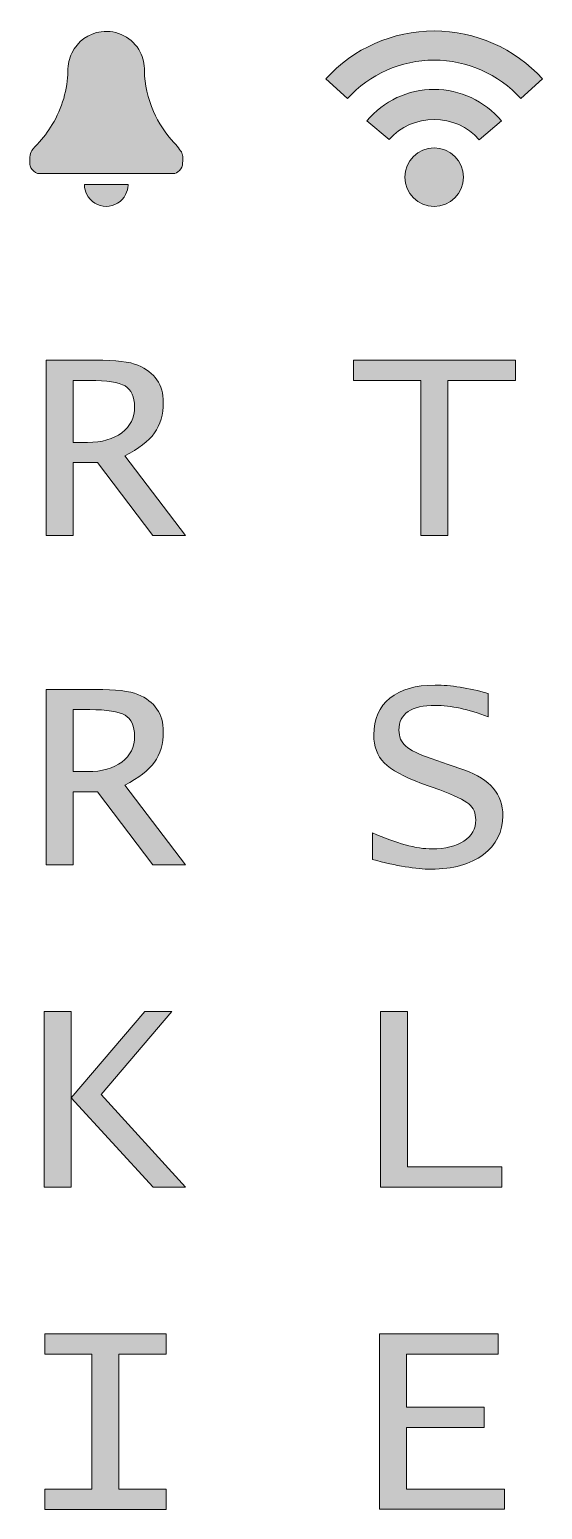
# Model space of a CAD drawing. Header units: inches. Extents: x 2.9 to 20.2, y -19.7 to -4.
# Drawn here: x 17.64 to 20.23, y -11.5 to -4.05 of the extents above; entities that cross this region are included whole.
import ezdxf

# ---------------------------------------------------------------- set-up
doc = ezdxf.new("R2010")
doc.units = ezdxf.units.IN
doc.header["$MEASUREMENT"] = 0
for name, color, linetype in [('ClockLetters', 7, 'Continuous'), ('DummyLetters', 7, 'Continuous'), ('Icons', 7, 'Continuous')]:
    doc.layers.add(name, color=color, linetype=linetype)

# ---------------------------------------------------------------- blocks, each defined once
blk = doc.blocks.new('block 22')
at = {"layer": 'ClockLetters', "true_color": 0xffffff}
h = blk.add_hatch(color=7, dxfattribs=at)
h.dxf.hatch_style = 2
edge = h.paths.add_edge_path()
edge.add_spline(control_points=[(17.7286, -8.255), (17.7286, -8.255), (17.7286, -7.371), (17.7286, -7.371), (17.7286, -7.371), (17.976, -7.371), (17.976, -7.371), (18.0788, -7.371), (18.1503, -7.3795), (18.1902, -7.3965), (18.2757, -7.4319), (18.3184, -7.4943), (18.3184, -7.5839), (18.3184, -7.6455), (18.3036, -7.6968), (18.2739, -7.7379), (18.2442, -7.779), (18.1947, -7.8172), (18.1251, -7.8526), (18.1251, -7.8526), (18.4304, -8.255), (18.4304, -8.255), (18.4304, -8.255), (18.266, -8.255), (18.266, -8.255), (18.266, -8.255), (17.987, -7.8871), (17.987, -7.8871), (17.987, -7.8871), (17.8643, -7.8871), (17.8643, -7.8871), (17.8643, -7.8871), (17.8643, -8.255), (17.8643, -8.255), (17.8643, -8.255), (17.7286, -8.255), (17.7286, -8.255)], knot_values=[0, 0, 0, 0, 1, 1, 1, 2, 2, 2, 3, 3, 3, 4, 4, 4, 5, 5, 5, 6, 6, 6, 7, 7, 7, 8, 8, 8, 9, 9, 9, 10, 10, 10, 11, 11, 11, 12, 12, 12, 12], degree=3, periodic=1)
edge = h.paths.add_edge_path()
edge.add_spline(control_points=[(17.8643, -7.7851), (17.8643, -7.7851), (17.936, -7.7851), (17.936, -7.7851), (18.009, -7.7851), (18.0669, -7.769), (18.1096, -7.7368), (18.1523, -7.7045), (18.1737, -7.661), (18.1737, -7.6062), (18.1737, -7.5551), (18.1576, -7.5202), (18.1255, -7.5013), (18.0933, -7.4824), (18.034, -7.473), (17.9477, -7.473), (17.9477, -7.473), (17.8643, -7.473), (17.8643, -7.473), (17.8643, -7.473), (17.8643, -7.7851), (17.8643, -7.7851)], knot_values=[0, 0, 0, 0, 1, 1, 1, 2, 2, 2, 3, 3, 3, 4, 4, 4, 5, 5, 5, 6, 6, 6, 7, 7, 7, 7], degree=3, periodic=1)
at = {"layer": 'ClockLetters', "lineweight": 0}
for points, knots in [([(17.7286, -8.255), (17.7286, -8.255), (17.7286, -7.371), (17.7286, -7.371), (17.7286, -7.371), (17.976, -7.371), (17.976, -7.371), (18.0788, -7.371), (18.1503, -7.3795), (18.1902, -7.3965), (18.2757, -7.4319), (18.3184, -7.4943), (18.3184, -7.5839), (18.3184, -7.6455), (18.3036, -7.6968), (18.2739, -7.7379), (18.2442, -7.779), (18.1947, -7.8172), (18.1251, -7.8526), (18.1251, -7.8526), (18.4304, -8.255), (18.4304, -8.255), (18.4304, -8.255), (18.266, -8.255), (18.266, -8.255), (18.266, -8.255), (17.987, -7.8871), (17.987, -7.8871), (17.987, -7.8871), (17.8643, -7.8871), (17.8643, -7.8871), (17.8643, -7.8871), (17.8643, -8.255), (17.8643, -8.255), (17.8643, -8.255), (17.7286, -8.255), (17.7286, -8.255)], [0, 0, 0, 0, 1, 1, 1, 2, 2, 2, 3, 3, 3, 4, 4, 4, 5, 5, 5, 6, 6, 6, 7, 7, 7, 8, 8, 8, 9, 9, 9, 10, 10, 10, 11, 11, 11, 12, 12, 12, 12]), ([(17.8643, -7.7851), (17.8643, -7.7851), (17.936, -7.7851), (17.936, -7.7851), (18.009, -7.7851), (18.0669, -7.769), (18.1096, -7.7368), (18.1523, -7.7045), (18.1737, -7.661), (18.1737, -7.6062), (18.1737, -7.5551), (18.1576, -7.5202), (18.1255, -7.5013), (18.0933, -7.4824), (18.034, -7.473), (17.9477, -7.473), (17.9477, -7.473), (17.8643, -7.473), (17.8643, -7.473), (17.8643, -7.473), (17.8643, -7.7851), (17.8643, -7.7851)], [0, 0, 0, 0, 1, 1, 1, 2, 2, 2, 3, 3, 3, 4, 4, 4, 5, 5, 5, 6, 6, 6, 7, 7, 7, 7])]:
    blk.add_open_spline(points, degree=3, knots=knots, dxfattribs=at)
blk = doc.blocks.new('block 26')
at = {"layer": 'ClockLetters', "true_color": 0xffffff}
h = blk.add_hatch(color=7, dxfattribs=at)
h.dxf.hatch_style = 2
edge = h.paths.add_edge_path()
edge.add_spline(control_points=[(17.7286, -6.5969), (17.7286, -6.5969), (17.7286, -5.7129), (17.7286, -5.7129), (17.7286, -5.7129), (17.976, -5.7129), (17.976, -5.7129), (18.0789, -5.7129), (18.1503, -5.7214), (18.1902, -5.7384), (18.2757, -5.7738), (18.3184, -5.8363), (18.3184, -5.9258), (18.3184, -5.9874), (18.3036, -6.0387), (18.2739, -6.0798), (18.2442, -6.121), (18.1947, -6.1592), (18.1251, -6.1946), (18.1251, -6.1946), (18.4303, -6.5969), (18.4303, -6.5969), (18.4303, -6.5969), (18.266, -6.5969), (18.266, -6.5969), (18.266, -6.5969), (17.987, -6.229), (17.987, -6.229), (17.987, -6.229), (17.8643, -6.229), (17.8643, -6.229), (17.8643, -6.229), (17.8643, -6.5969), (17.8643, -6.5969), (17.8643, -6.5969), (17.7286, -6.5969), (17.7286, -6.5969)], knot_values=[0, 0, 0, 0, 1, 1, 1, 2, 2, 2, 3, 3, 3, 4, 4, 4, 5, 5, 5, 6, 6, 6, 7, 7, 7, 8, 8, 8, 9, 9, 9, 10, 10, 10, 11, 11, 11, 12, 12, 12, 12], degree=3, periodic=1)
edge = h.paths.add_edge_path()
edge.add_spline(control_points=[(17.8643, -6.127), (17.8643, -6.127), (17.936, -6.127), (17.936, -6.127), (18.009, -6.127), (18.0669, -6.1109), (18.1096, -6.0787), (18.1523, -6.0465), (18.1737, -6.003), (18.1737, -5.9482), (18.1737, -5.8971), (18.1576, -5.8621), (18.1255, -5.8432), (18.0933, -5.8243), (18.0341, -5.8149), (17.9477, -5.8149), (17.9477, -5.8149), (17.8643, -5.8149), (17.8643, -5.8149), (17.8643, -5.8149), (17.8643, -6.127), (17.8643, -6.127)], knot_values=[0, 0, 0, 0, 1, 1, 1, 2, 2, 2, 3, 3, 3, 4, 4, 4, 5, 5, 5, 6, 6, 6, 7, 7, 7, 7], degree=3, periodic=1)
at = {"layer": 'ClockLetters', "lineweight": 0}
for points, knots in [([(17.7286, -6.5969), (17.7286, -6.5969), (17.7286, -5.7129), (17.7286, -5.7129), (17.7286, -5.7129), (17.976, -5.7129), (17.976, -5.7129), (18.0789, -5.7129), (18.1503, -5.7214), (18.1902, -5.7384), (18.2757, -5.7738), (18.3184, -5.8363), (18.3184, -5.9258), (18.3184, -5.9874), (18.3036, -6.0387), (18.2739, -6.0798), (18.2442, -6.121), (18.1947, -6.1592), (18.1251, -6.1946), (18.1251, -6.1946), (18.4303, -6.5969), (18.4303, -6.5969), (18.4303, -6.5969), (18.266, -6.5969), (18.266, -6.5969), (18.266, -6.5969), (17.987, -6.229), (17.987, -6.229), (17.987, -6.229), (17.8643, -6.229), (17.8643, -6.229), (17.8643, -6.229), (17.8643, -6.5969), (17.8643, -6.5969), (17.8643, -6.5969), (17.7286, -6.5969), (17.7286, -6.5969)], [0, 0, 0, 0, 1, 1, 1, 2, 2, 2, 3, 3, 3, 4, 4, 4, 5, 5, 5, 6, 6, 6, 7, 7, 7, 8, 8, 8, 9, 9, 9, 10, 10, 10, 11, 11, 11, 12, 12, 12, 12]), ([(17.8643, -6.127), (17.8643, -6.127), (17.936, -6.127), (17.936, -6.127), (18.009, -6.127), (18.0669, -6.1109), (18.1096, -6.0787), (18.1523, -6.0465), (18.1737, -6.003), (18.1737, -5.9482), (18.1737, -5.8971), (18.1576, -5.8621), (18.1255, -5.8432), (18.0933, -5.8243), (18.0341, -5.8149), (17.9477, -5.8149), (17.9477, -5.8149), (17.8643, -5.8149), (17.8643, -5.8149), (17.8643, -5.8149), (17.8643, -6.127), (17.8643, -6.127)], [0, 0, 0, 0, 1, 1, 1, 2, 2, 2, 3, 3, 3, 4, 4, 4, 5, 5, 5, 6, 6, 6, 7, 7, 7, 7])]:
    blk.add_open_spline(points, degree=3, knots=knots, dxfattribs=at)
blk = doc.blocks.new('block 27')
at = {"layer": 'ClockLetters', "true_color": 0xffffff}
h = blk.add_hatch(color=7, dxfattribs=at)
h.dxf.hatch_style = 2
h.paths.add_polyline_path([(19.6168, -6.5969), (19.6168, -5.8149), (19.2771, -5.8149), (19.2771, -5.7129), (20.0929, -5.7129), (20.0929, -5.8149), (19.7525, -5.8149), (19.7525, -6.5969)])
at = {"layer": 'ClockLetters', "lineweight": 0}
blk.add_lwpolyline([(19.6168, -6.5969), (19.6168, -5.8149), (19.2771, -5.8149), (19.2771, -5.7129), (20.0929, -5.7129), (20.0929, -5.8149), (19.7525, -5.8149), (19.7525, -6.5969), (19.6168, -6.5969)], dxfattribs=at)
blk = doc.blocks.new('block 37')
at = {"layer": 'ClockLetters', "true_color": 0xffffff}
h = blk.add_hatch(color=7, dxfattribs=at)
h.dxf.hatch_style = 2
h.paths.add_polyline_path([(17.721, -11.5006), (17.721, -11.3986), (17.9587, -11.3986), (17.9587, -10.7185), (17.721, -10.7185), (17.721, -10.6165), (18.3322, -10.6165), (18.3322, -10.7185), (18.0945, -10.7185), (18.0945, -11.3986), (18.3322, -11.3986), (18.3322, -11.5006)])
at = {"layer": 'ClockLetters', "lineweight": 0}
blk.add_lwpolyline([(17.721, -11.5006), (17.721, -11.3986), (17.9587, -11.3986), (17.9587, -10.7185), (17.721, -10.7185), (17.721, -10.6165), (18.3322, -10.6165), (18.3322, -10.7185), (18.0945, -10.7185), (18.0945, -11.3986), (18.3322, -11.3986), (18.3322, -11.5006), (17.721, -11.5006)], dxfattribs=at)
blk = doc.blocks.new('block 38')
at = {"layer": 'ClockLetters', "true_color": 0xffffff}
h = blk.add_hatch(color=7, dxfattribs=at)
h.dxf.hatch_style = 2
h.paths.add_polyline_path([(19.4087, -11.5), (19.4087, -10.616), (20.0061, -10.616), (20.0061, -10.718), (19.5444, -10.718), (19.5444, -10.986), (19.9358, -10.986), (19.9358, -11.088), (19.5444, -11.088), (19.5444, -11.398), (20.0378, -11.398), (20.0378, -11.5)])
at = {"layer": 'ClockLetters', "lineweight": 0}
blk.add_lwpolyline([(19.4087, -11.5), (19.4087, -10.616), (20.0061, -10.616), (20.0061, -10.718), (19.5444, -10.718), (19.5444, -10.986), (19.9358, -10.986), (19.9358, -11.088), (19.5444, -11.088), (19.5444, -11.398), (20.0378, -11.398), (20.0378, -11.5), (19.4087, -11.5)], dxfattribs=at)
blk = doc.blocks.new('block 89')
at = {"layer": 'DummyLetters', "true_color": 0xffffff}
h = blk.add_hatch(color=7, dxfattribs=at)
h.dxf.hatch_style = 2
edge = h.paths.add_edge_path()
edge.add_spline(control_points=[(19.9558, -7.3917), (19.9558, -7.3917), (19.9558, -7.5095), (19.9558, -7.5095), (19.8561, -7.4709), (19.7674, -7.4516), (19.6898, -7.4516), (19.5672, -7.4516), (19.5059, -7.4929), (19.5059, -7.5756), (19.5059, -7.6092), (19.5173, -7.6362), (19.5403, -7.6566), (19.5633, -7.677), (19.6058, -7.698), (19.6678, -7.7196), (19.6678, -7.7196), (19.7546, -7.7499), (19.7546, -7.7499), (19.7546, -7.7499), (19.8373, -7.7782), (19.8373, -7.7782), (19.9654, -7.8232), (20.0295, -7.8995), (20.0295, -8.007), (20.0295, -8.0887), (19.9968, -8.1541), (19.9313, -8.203), (19.8659, -8.2519), (19.7782, -8.2764), (19.6685, -8.2764), (19.5922, -8.2764), (19.4937, -8.26), (19.3729, -8.2274), (19.3729, -8.2274), (19.3729, -8.0931), (19.3729, -8.0931), (19.4932, -8.1473), (19.5931, -8.1744), (19.6726, -8.1744), (19.7396, -8.1744), (19.7932, -8.1612), (19.8331, -8.1348), (19.8731, -8.1084), (19.8931, -8.0729), (19.8931, -8.0283), (19.8931, -7.9943), (19.8812, -7.9675), (19.8576, -7.9477), (19.8339, -7.928), (19.7851, -7.9045), (19.7112, -7.8774), (19.7112, -7.8774), (19.6202, -7.8443), (19.6202, -7.8443), (19.5297, -7.8108), (19.4669, -7.7764), (19.4318, -7.741), (19.3966, -7.7056), (19.3791, -7.6586), (19.3791, -7.5997), (19.3791, -7.5203), (19.4061, -7.4587), (19.46, -7.4151), (19.514, -7.3715), (19.5899, -7.3496), (19.6878, -7.3496), (19.7672, -7.3496), (19.8566, -7.3637), (19.9558, -7.3917)], knot_values=[0, 0, 0, 0, 1, 1, 1, 2, 2, 2, 3, 3, 3, 4, 4, 4, 5, 5, 5, 6, 6, 6, 7, 7, 7, 8, 8, 8, 9, 9, 9, 10, 10, 10, 11, 11, 11, 12, 12, 12, 13, 13, 13, 14, 14, 14, 15, 15, 15, 16, 16, 16, 17, 17, 17, 18, 18, 18, 19, 19, 19, 20, 20, 20, 21, 21, 21, 22, 22, 22, 23, 23, 23, 23], degree=3, periodic=1)
at = {"layer": 'DummyLetters', "lineweight": 0}
blk.add_open_spline([(19.9558, -7.3917), (19.9558, -7.3917), (19.9558, -7.5095), (19.9558, -7.5095), (19.8561, -7.4709), (19.7674, -7.4516), (19.6898, -7.4516), (19.5672, -7.4516), (19.5059, -7.4929), (19.5059, -7.5756), (19.5059, -7.6092), (19.5173, -7.6362), (19.5403, -7.6566), (19.5633, -7.677), (19.6058, -7.698), (19.6678, -7.7196), (19.6678, -7.7196), (19.7546, -7.7499), (19.7546, -7.7499), (19.7546, -7.7499), (19.8373, -7.7782), (19.8373, -7.7782), (19.9654, -7.8232), (20.0295, -7.8995), (20.0295, -8.007), (20.0295, -8.0887), (19.9968, -8.1541), (19.9313, -8.203), (19.8659, -8.2519), (19.7782, -8.2764), (19.6685, -8.2764), (19.5922, -8.2764), (19.4937, -8.26), (19.3729, -8.2274), (19.3729, -8.2274), (19.3729, -8.0931), (19.3729, -8.0931), (19.4932, -8.1473), (19.5931, -8.1744), (19.6726, -8.1744), (19.7396, -8.1744), (19.7932, -8.1612), (19.8331, -8.1348), (19.8731, -8.1084), (19.8931, -8.0729), (19.8931, -8.0283), (19.8931, -7.9943), (19.8812, -7.9675), (19.8576, -7.9477), (19.8339, -7.928), (19.7851, -7.9045), (19.7112, -7.8774), (19.7112, -7.8774), (19.6202, -7.8443), (19.6202, -7.8443), (19.5297, -7.8108), (19.4669, -7.7764), (19.4318, -7.741), (19.3966, -7.7056), (19.3791, -7.6586), (19.3791, -7.5997), (19.3791, -7.5203), (19.4061, -7.4587), (19.46, -7.4151), (19.514, -7.3715), (19.5899, -7.3496), (19.6878, -7.3496), (19.7672, -7.3496), (19.8566, -7.3637), (19.9558, -7.3917)], degree=3, knots=[0, 0, 0, 0, 1, 1, 1, 2, 2, 2, 3, 3, 3, 4, 4, 4, 5, 5, 5, 6, 6, 6, 7, 7, 7, 8, 8, 8, 9, 9, 9, 10, 10, 10, 11, 11, 11, 12, 12, 12, 13, 13, 13, 14, 14, 14, 15, 15, 15, 16, 16, 16, 17, 17, 17, 18, 18, 18, 19, 19, 19, 20, 20, 20, 21, 21, 21, 22, 22, 22, 23, 23, 23, 23], dxfattribs=at)
blk = doc.blocks.new('block 91')
at = {"layer": 'DummyLetters', "true_color": 0xffffff}
h = blk.add_hatch(color=7, dxfattribs=at)
h.dxf.hatch_style = 2
h.paths.add_polyline_path([(17.719, -9.8778), (17.719, -8.9938), (17.8547, -8.9938), (17.8547, -9.4272), (18.2248, -8.9938), (18.3618, -8.9938), (18.0049, -9.4106), (18.43, -9.8778), (18.267, -9.8778), (17.8547, -9.4272), (17.8547, -9.8778)])
at = {"layer": 'DummyLetters', "lineweight": 0}
blk.add_lwpolyline([(17.719, -9.8778), (17.719, -8.9938), (17.8547, -8.9938), (17.8547, -9.4272), (18.2248, -8.9938), (18.3618, -8.9938), (18.0049, -9.4106), (18.43, -9.8778), (18.267, -9.8778), (17.8547, -9.4272), (17.8547, -9.8778), (17.719, -9.8778)], dxfattribs=at)
blk = doc.blocks.new('block 92')
at = {"layer": 'DummyLetters', "true_color": 0xffffff}
h = blk.add_hatch(color=7, dxfattribs=at)
h.dxf.hatch_style = 2
h.paths.add_polyline_path([(19.4128, -9.8778), (19.4128, -8.9938), (19.5486, -8.9938), (19.5486, -9.7758), (20.0247, -9.7758), (20.0247, -9.8778)])
at = {"layer": 'DummyLetters', "lineweight": 0}
blk.add_lwpolyline([(19.4128, -9.8778), (19.4128, -8.9938), (19.5486, -8.9938), (19.5486, -9.7758), (20.0247, -9.7758), (20.0247, -9.8778), (19.4128, -9.8778)], dxfattribs=at)
blk = doc.blocks.new('block 107')
at = {"layer": 'Icons', "true_color": 0xffffff}
h = blk.add_hatch(color=7, dxfattribs=at)
h.dxf.hatch_style = 2
edge = h.paths.add_edge_path()
edge.add_spline(control_points=[(19.8305, -4.7915), (19.8305, -4.8729), (19.7645, -4.9389), (19.6831, -4.9389), (19.6017, -4.9389), (19.5357, -4.8729), (19.5357, -4.7915), (19.5357, -4.71), (19.6016, -4.6441), (19.6831, -4.6441), (19.7645, -4.6442), (19.8305, -4.71), (19.8305, -4.7915)], knot_values=[0, 0, 0, 0, 1, 1, 1, 2, 2, 2, 3, 3, 3, 4, 4, 4, 4], degree=3, periodic=1)
edge = h.paths.add_edge_path()
edge.add_spline(control_points=[(19.344, -4.5079), (19.344, -4.5079), (19.457, -4.6026), (19.457, -4.6026), (19.5697, -4.4681), (19.797, -4.4681), (19.9094, -4.6028), (19.9094, -4.6028), (20.0226, -4.5085), (20.0226, -4.5085), (19.9381, -4.4074), (19.8144, -4.3496), (19.6832, -4.3496), (19.552, -4.3493), (19.4283, -4.4072), (19.344, -4.5079)], knot_values=[0, 0, 0, 0, 1, 1, 1, 2, 2, 2, 3, 3, 3, 4, 4, 4, 5, 5, 5, 5], degree=3, periodic=1)
edge = h.paths.add_edge_path()
edge.add_spline(control_points=[(19.137, -4.2968), (19.137, -4.2968), (19.2463, -4.3958), (19.2463, -4.3958), (19.3578, -4.2727), (19.5171, -4.2022), (19.6832, -4.2022), (19.8492, -4.2022), (20.0083, -4.2727), (20.1198, -4.3956), (20.1198, -4.3956), (20.2289, -4.2965), (20.2289, -4.2965), (20.0894, -4.1428), (19.8906, -4.0548), (19.6832, -4.0548), (19.4755, -4.0547), (19.2765, -4.1431), (19.137, -4.2968)], knot_values=[0, 0, 0, 0, 1, 1, 1, 2, 2, 2, 3, 3, 3, 4, 4, 4, 5, 5, 5, 6, 6, 6, 6], degree=3, periodic=1)
at = {"layer": 'Icons', "lineweight": 0}
for points, knots in [([(19.137, -4.2968), (19.137, -4.2968), (19.2463, -4.3958), (19.2463, -4.3958), (19.3578, -4.2727), (19.5171, -4.2022), (19.6832, -4.2022), (19.8492, -4.2022), (20.0083, -4.2727), (20.1198, -4.3956), (20.1198, -4.3956), (20.2289, -4.2965), (20.2289, -4.2965), (20.0894, -4.1428), (19.8906, -4.0548), (19.6832, -4.0548), (19.4755, -4.0547), (19.2765, -4.1431), (19.137, -4.2968)], [0, 0, 0, 0, 1, 1, 1, 2, 2, 2, 3, 3, 3, 4, 4, 4, 5, 5, 5, 6, 6, 6, 6]), ([(19.344, -4.5079), (19.344, -4.5079), (19.457, -4.6026), (19.457, -4.6026), (19.5697, -4.4681), (19.797, -4.4681), (19.9094, -4.6028), (19.9094, -4.6028), (20.0226, -4.5085), (20.0226, -4.5085), (19.9381, -4.4074), (19.8144, -4.3496), (19.6832, -4.3496), (19.552, -4.3493), (19.4283, -4.4072), (19.344, -4.5079)], [0, 0, 0, 0, 1, 1, 1, 2, 2, 2, 3, 3, 3, 4, 4, 4, 5, 5, 5, 5]), ([(19.8305, -4.7915), (19.8305, -4.8729), (19.7645, -4.9389), (19.6831, -4.9389), (19.6017, -4.9389), (19.5357, -4.8729), (19.5357, -4.7915), (19.5357, -4.71), (19.6016, -4.6441), (19.6831, -4.6441), (19.7645, -4.6442), (19.8305, -4.71), (19.8305, -4.7915)], [0, 0, 0, 0, 1, 1, 1, 2, 2, 2, 3, 3, 3, 4, 4, 4, 4])]:
    blk.add_open_spline(points, degree=3, knots=knots, dxfattribs=at)
blk = doc.blocks.new('block 116')
at = {"layer": 'Icons', "true_color": 0xffffff}
h = blk.add_hatch(color=7, dxfattribs=at)
h.dxf.hatch_style = 2
edge = h.paths.add_edge_path()
edge.add_spline(control_points=[(18.005, -4.0589), (17.9424, -4.067), (17.886, -4.1082), (17.8575, -4.1664), (17.8432, -4.1958), (17.838, -4.2206), (17.8379, -4.2594), (17.8377, -4.3441), (17.8076, -4.4466), (17.7592, -4.5267), (17.7364, -4.5643), (17.7152, -4.5922), (17.6827, -4.6264), (17.6491, -4.6621), (17.6471, -4.6664), (17.6455, -4.7021), (17.6446, -4.7201), (17.6451, -4.7265), (17.6474, -4.7344), (17.6514, -4.7479), (17.6622, -4.761), (17.6751, -4.7675), (17.6751, -4.7675), (17.6853, -4.7727), (17.6853, -4.7727), (17.6853, -4.7727), (18.0306, -4.7727), (18.0306, -4.7727), (18.0306, -4.7727), (18.3762, -4.7727), (18.3762, -4.7727), (18.3762, -4.7727), (18.3842, -4.7689), (18.3842, -4.7689), (18.3946, -4.7641), (18.4061, -4.7527), (18.4115, -4.7417), (18.4151, -4.7341), (18.4158, -4.7303), (18.4163, -4.7086), (18.4168, -4.69), (18.4163, -4.6821), (18.4142, -4.6748), (18.4109, -4.6638), (18.3958, -4.6428), (18.3732, -4.6183), (18.3285, -4.57), (18.2946, -4.519), (18.2695, -4.4616), (18.2403, -4.3955), (18.2237, -4.3221), (18.2237, -4.2594), (18.2237, -4.2199), (18.2173, -4.1917), (18.2019, -4.1615), (18.1646, -4.0896), (18.0858, -4.0484), (18.005, -4.0589)], knot_values=[0, 0, 0, 0, 1, 1, 1, 2, 2, 2, 3, 3, 3, 4, 4, 4, 5, 5, 5, 6, 6, 6, 7, 7, 7, 8, 8, 8, 9, 9, 9, 10, 10, 10, 11, 11, 11, 12, 12, 12, 13, 13, 13, 14, 14, 14, 15, 15, 15, 16, 16, 16, 17, 17, 17, 18, 18, 18, 19, 19, 19, 19], degree=3, periodic=1)
h = blk.add_hatch(color=7, dxfattribs=at)
h.dxf.hatch_style = 2
edge = h.paths.add_edge_path()
edge.add_spline(control_points=[(17.9206, -4.8342), (17.9208, -4.8455), (17.9259, -4.8643), (17.9328, -4.8784), (17.9507, -4.9146), (17.99, -4.9389), (18.0308, -4.9389), (18.0715, -4.9389), (18.1111, -4.9146), (18.1288, -4.8786), (18.1357, -4.8643), (18.1409, -4.8455), (18.141, -4.8342), (18.141, -4.8342), (18.141, -4.8286), (18.141, -4.8286), (18.141, -4.8286), (18.0308, -4.8286), (18.0308, -4.8286), (18.0308, -4.8286), (17.9206, -4.8286), (17.9206, -4.8286), (17.9206, -4.8286), (17.9206, -4.8342), (17.9206, -4.8342)], knot_values=[0, 0, 0, 0, 1, 1, 1, 2, 2, 2, 3, 3, 3, 4, 4, 4, 5, 5, 5, 6, 6, 6, 7, 7, 7, 8, 8, 8, 8], degree=3, periodic=1)
at = {"layer": 'Icons', "lineweight": 0}
for points, knots in [([(18.005, -4.0589), (17.9424, -4.067), (17.886, -4.1082), (17.8575, -4.1664), (17.8432, -4.1958), (17.838, -4.2206), (17.8379, -4.2594), (17.8377, -4.3441), (17.8076, -4.4466), (17.7592, -4.5267), (17.7364, -4.5643), (17.7152, -4.5922), (17.6827, -4.6264), (17.6491, -4.6621), (17.6471, -4.6664), (17.6455, -4.7021), (17.6446, -4.7201), (17.6451, -4.7265), (17.6474, -4.7344), (17.6514, -4.7479), (17.6622, -4.761), (17.6751, -4.7675), (17.6751, -4.7675), (17.6853, -4.7727), (17.6853, -4.7727), (17.6853, -4.7727), (18.0306, -4.7727), (18.0306, -4.7727), (18.0306, -4.7727), (18.3762, -4.7727), (18.3762, -4.7727), (18.3762, -4.7727), (18.3842, -4.7689), (18.3842, -4.7689), (18.3946, -4.7641), (18.4061, -4.7527), (18.4115, -4.7417), (18.4151, -4.7341), (18.4158, -4.7303), (18.4163, -4.7086), (18.4168, -4.69), (18.4163, -4.6821), (18.4142, -4.6748), (18.4109, -4.6638), (18.3958, -4.6428), (18.3732, -4.6183), (18.3285, -4.57), (18.2946, -4.519), (18.2695, -4.4616), (18.2403, -4.3955), (18.2237, -4.3221), (18.2237, -4.2594), (18.2237, -4.2199), (18.2173, -4.1917), (18.2019, -4.1615), (18.1646, -4.0896), (18.0858, -4.0484), (18.005, -4.0589)], [0, 0, 0, 0, 1, 1, 1, 2, 2, 2, 3, 3, 3, 4, 4, 4, 5, 5, 5, 6, 6, 6, 7, 7, 7, 8, 8, 8, 9, 9, 9, 10, 10, 10, 11, 11, 11, 12, 12, 12, 13, 13, 13, 14, 14, 14, 15, 15, 15, 16, 16, 16, 17, 17, 17, 18, 18, 18, 19, 19, 19, 19]), ([(17.9206, -4.8342), (17.9208, -4.8455), (17.9259, -4.8643), (17.9328, -4.8784), (17.9507, -4.9146), (17.99, -4.9389), (18.0308, -4.9389), (18.0715, -4.9389), (18.1111, -4.9146), (18.1288, -4.8786), (18.1357, -4.8643), (18.1409, -4.8455), (18.141, -4.8342), (18.141, -4.8342), (18.141, -4.8286), (18.141, -4.8286), (18.141, -4.8286), (18.0308, -4.8286), (18.0308, -4.8286), (18.0308, -4.8286), (17.9206, -4.8286), (17.9206, -4.8286), (17.9206, -4.8286), (17.9206, -4.8342), (17.9206, -4.8342)], [0, 0, 0, 0, 1, 1, 1, 2, 2, 2, 3, 3, 3, 4, 4, 4, 5, 5, 5, 6, 6, 6, 7, 7, 7, 8, 8, 8, 8])]:
    blk.add_open_spline(points, degree=3, knots=knots, dxfattribs=at)
blk = doc.blocks.new('block 115')
at = {"layer": 'Icons'}
blk.add_blockref('block 116', (0, 0), dxfattribs=at)

msp = doc.modelspace()

# ---------------------------------------------------------------- block references
at = {"layer": 'ClockLetters'}
for name in ['block 26', 'block 27', 'block 22', 'block 37', 'block 38']:
    msp.add_blockref(name, (0, 0), dxfattribs=at)
at = {"layer": 'DummyLetters'}
for name in ['block 89', 'block 91', 'block 92']:
    msp.add_blockref(name, (0, 0), dxfattribs=at)
at = {"layer": 'Icons'}
for name in ['block 115', 'block 107']:
    msp.add_blockref(name, (0, 0), dxfattribs=at)

doc.saveas('drawing.dxf')
